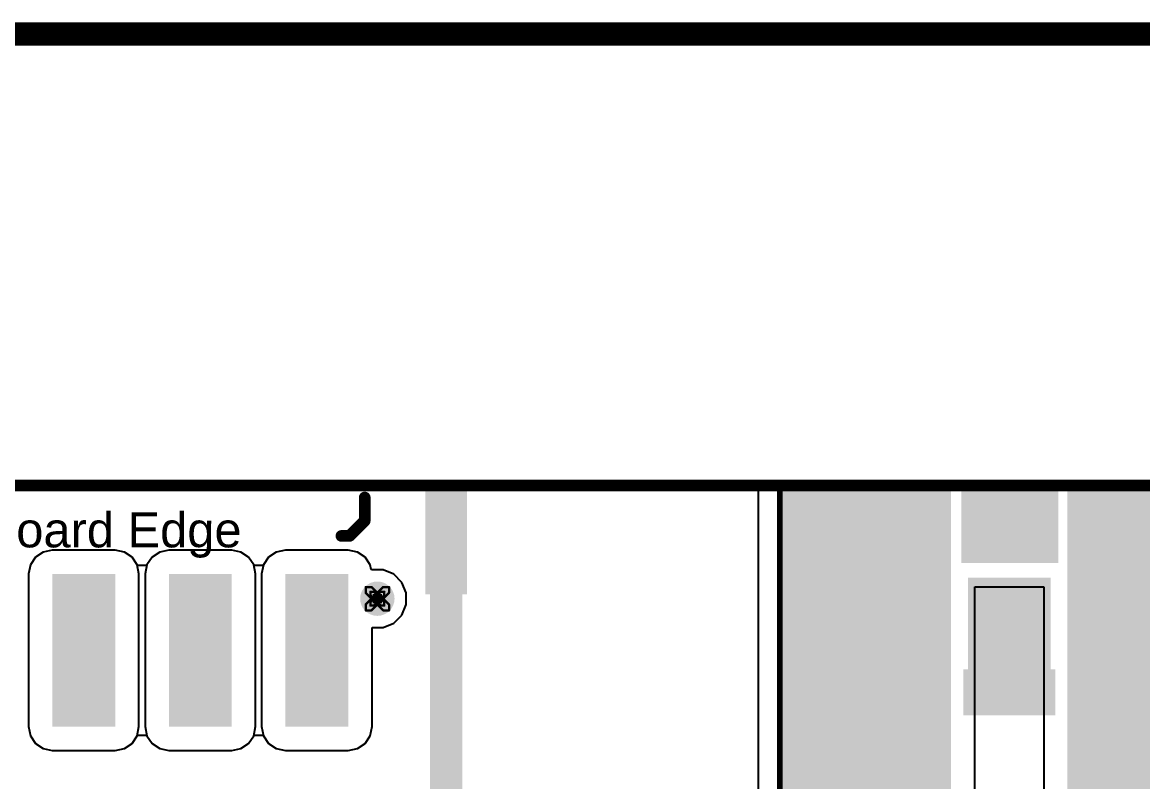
# Model space of a CAD drawing. Header units: inches. Extents: x -3 to 5437, y -3 to 5435.
# Drawn here: x 23.22 to 47.63, y 114.77 to 131.32 of the extents above; entities that cross this region are included whole.
import ezdxf

# ---------------------------------------------------------------- set-up
doc = ezdxf.new("R2010")
doc.units = ezdxf.units.IN
for name, color, linetype in [('Board Outline', 216, 'Continuous'), ('Bottom Layer', 5, 'Continuous'), ('Bottom Solder', 6, 'Continuous'), ('Dimensions', 6, 'Continuous'), ('Drill Drawing', 1, 'Continuous'), ('GND', 16, 'Continuous'), ('Keep-Out Layer', 6, 'Continuous'), ('Pad Holes', 156, 'Continuous'), ('PWR', 76, 'Continuous'), ('Top Layer', 1, 'Continuous'), ('Top Overlay', 2, 'Continuous'), ('Top Paste', 8, 'Continuous'), ('Top Solder', 216, 'Continuous')]:
    doc.layers.add(name, color=color, linetype=linetype)
doc.styles.add('Arial', font='', dxfattribs={"height": 0.2})
doc.styles.get('Arial').set_extended_font_data('Arial')

# ---------------------------------------------------------------- blocks, each defined once
blk = doc.blocks.new('ANT3216LL00R2400A_102')
at = {"layer": 'Keep-Out Layer'}
for points in [[(-2.137, 1.27), (7.769, 1.27), (7.769, 4.953), (-2.137, 4.953)], [(6.119, -1.067), (7.769, -1.067), (7.769, 1.041), (6.119, 1.041)], [(-2.137, -4.953), (7.769, -4.953), (7.769, -1.27), (-2.137, -1.27)]]:
    blk.add_hatch(color=6, dxfattribs=at).paths.add_polyline_path(points)
at = {"layer": 'Top Layer'}
for points in [[(-0.178, 0.897), (-2.2, 0.897), (-2.2, -0.903), (-0.178, -0.903)], [(-0.6, 0.9), (0.2, 0.9), (0.2, -0.9), (-0.6, -0.9)], [(2.9, 0.9), (3.7, 0.9), (3.7, -0.9), (2.9, -0.9)], [(3.277, -0.9), (5.8, -0.9), (5.8, 0.9), (3.277, 0.9)]]:
    blk.add_hatch(color=1, dxfattribs=at).paths.add_polyline_path(points)
at = {"layer": 'Top Paste'}
for points in [[(-0.6, 0.9), (0.2, 0.9), (0.2, -0.9), (-0.6, -0.9)], [(2.9, 0.9), (3.7, 0.9), (3.7, -0.9), (2.9, -0.9)]]:
    blk.add_hatch(color=8, dxfattribs=at).paths.add_polyline_path(points)
at = {"layer": 'Top Solder'}
for points in [[(-0.702, 1.002), (0.302, 1.002), (0.302, -1.002), (-0.702, -1.002)], [(2.798, 1.002), (3.802, 1.002), (3.802, -1.002), (2.798, -1.002)]]:
    blk.add_hatch(color=216, dxfattribs=at).paths.add_polyline_path(points)
at = {"layer": 'Top Overlay'}
for points in [[(-2.2, 5, 0.127, 0.127, 0), (-2.2, -5, 0.127, 0.127, 0)], [(-2.2, 5, 0.127, 0.127, 0), (7.8, 5, 0.127, 0.127, 0)], [(7.8, 5, 0.127, 0.127, 0), (7.8, -5, 0.127, 0.127, 0)], [(-2.2, -5, 0.127, 0.127, 0), (7.8, -5, 0.127, 0.127, 0)]]:
    blk.add_lwpolyline(points, format="xyseb", dxfattribs=at)
for points in [[(-2.232, 5, 0.0635, 0.0635, 1), (-2.168, 5, 0.0635, 0.0635, 1)], [(-2.232, 5, 0.0635, 0.0635, 1), (-2.168, 5, 0.0635, 0.0635, 1)], [(7.768, 5, 0.0635, 0.0635, 1), (7.832, 5, 0.0635, 0.0635, 1)], [(7.768, 5, 0.0635, 0.0635, 1), (7.832, 5, 0.0635, 0.0635, 1)], [(-2.232, -5, 0.0635, 0.0635, 1), (-2.168, -5, 0.0635, 0.0635, 1)], [(-2.232, -5, 0.0635, 0.0635, 1), (-2.168, -5, 0.0635, 0.0635, 1)], [(7.768, -5, 0.0635, 0.0635, 1), (7.832, -5, 0.0635, 0.0635, 1)], [(7.768, -5, 0.0635, 0.0635, 1), (7.832, -5, 0.0635, 0.0635, 1)]]:
    blk.add_lwpolyline(points, format="xyseb", close=True, dxfattribs=at)
blk = doc.blocks.new('XKNANO_113_197')
at = {"layer": 'Bottom Solder'}
for points in [[(-5.102, -5.388), (-4.898, -5.388), (-4.898, -5.592), (-5.102, -5.592)], [(3.398, -5.388), (3.602, -5.388), (3.602, -5.592), (3.398, -5.592)]]:
    blk.add_hatch(color=6, dxfattribs=at).paths.add_polyline_path(points)
at = {"layer": 'Keep-Out Layer'}
for points in [[(-4.366, 1.591), (-2.995, 1.591), (-2.995, 4.919), (-4.366, 4.919)], [(-1.826, 1.591), (-0.455, 1.591), (-0.455, 4.919), (-1.826, 4.919)], [(0.714, 1.591), (2.085, 1.591), (2.085, 4.919), (0.714, 4.919)], [(-4.366, -6.029), (-2.995, -6.029), (-2.995, -2.701), (-4.366, -2.701)], [(-1.826, -6.029), (-0.455, -6.029), (-0.455, -2.701), (-1.826, -2.701)], [(0.714, -6.029), (2.085, -6.029), (2.085, -2.701), (0.714, -2.701)]]:
    blk.add_hatch(color=6, dxfattribs=at).paths.add_polyline_path(points)
at = {"layer": 'Pad Holes'}
h = blk.add_hatch(color=7, dxfattribs=at)
edge = h.paths.add_edge_path()
edge.add_arc((-5, -5.49), 0.375, 0, 360)
h = blk.add_hatch(color=7, dxfattribs=at)
edge = h.paths.add_edge_path()
edge.add_arc((3.5, -5.49), 0.375, 0, 360)
at = {"layer": 'Top Layer'}
for points in [[(-5.23, 7.31), (-4.43, 7.31), (-4.43, 6.17), (-5.23, 6.17)], [(-3.96, 7.31), (-3.16, 7.31), (-3.16, 6.17), (-3.96, 6.17)], [(-2.69, 7.31), (-1.89, 7.31), (-1.89, 6.17), (-2.69, 6.17)], [(-1.42, 7.31), (-0.62, 7.31), (-0.62, 6.17), (-1.42, 6.17)], [(-0.15, 7.31), (0.65, 7.31), (0.65, 6.17), (-0.15, 6.17)], [(1.139, 7.31), (1.901, 7.31), (1.901, 6.17), (1.139, 6.17)], [(2.089, 7.31), (2.851, 7.31), (2.851, 6.17), (2.089, 6.17)], [(-6.85, 6.31), (-6.15, 6.31), (-6.15, 4.21), (-6.85, 4.21)], [(6.15, 6.31), (6.85, 6.31), (6.85, 4.21), (6.15, 4.21)], [(-6.85, -5.69), (-6.15, -5.69), (-6.15, -7.79), (-6.85, -7.79)], [(6.15, -5.69), (6.85, -5.69), (6.85, -7.79), (6.15, -7.79)]]:
    blk.add_hatch(color=1, dxfattribs=at).paths.add_polyline_path(points)
at = {"layer": 'Top Paste'}
for points in [[(-5.23, 7.31), (-4.43, 7.31), (-4.43, 6.17), (-5.23, 6.17)], [(-3.96, 7.31), (-3.16, 7.31), (-3.16, 6.17), (-3.96, 6.17)], [(-2.69, 7.31), (-1.89, 7.31), (-1.89, 6.17), (-2.69, 6.17)], [(-1.42, 7.31), (-0.62, 7.31), (-0.62, 6.17), (-1.42, 6.17)], [(-0.15, 7.31), (0.65, 7.31), (0.65, 6.17), (-0.15, 6.17)], [(1.139, 7.31), (1.901, 7.31), (1.901, 6.17), (1.139, 6.17)], [(2.089, 7.31), (2.851, 7.31), (2.851, 6.17), (2.089, 6.17)], [(-6.85, 6.31), (-6.15, 6.31), (-6.15, 4.21), (-6.85, 4.21)], [(6.15, 6.31), (6.85, 6.31), (6.85, 4.21), (6.15, 4.21)], [(-6.85, -5.69), (-6.15, -5.69), (-6.15, -7.79), (-6.85, -7.79)], [(6.15, -5.69), (6.85, -5.69), (6.85, -7.79), (6.15, -7.79)]]:
    blk.add_hatch(color=8, dxfattribs=at).paths.add_polyline_path(points)
at = {"layer": 'Top Solder'}
for points in [[(-5.332, 7.412), (-4.328, 7.412), (-4.328, 6.068), (-5.332, 6.068)], [(-4.062, 7.412), (-3.058, 7.412), (-3.058, 6.068), (-4.062, 6.068)], [(-2.792, 7.412), (-1.788, 7.412), (-1.788, 6.068), (-2.792, 6.068)], [(-1.522, 7.412), (-0.518, 7.412), (-0.518, 6.068), (-1.522, 6.068)], [(-0.252, 7.412), (0.752, 7.412), (0.752, 6.068), (-0.252, 6.068)], [(1.037, 7.412), (2.003, 7.412), (2.003, 6.068), (1.037, 6.068)], [(1.987, 7.412), (2.953, 7.412), (2.953, 6.068), (1.987, 6.068)], [(-6.952, 6.412), (-6.048, 6.412), (-6.048, 4.108), (-6.952, 4.108)], [(6.048, 6.412), (6.952, 6.412), (6.952, 4.108), (6.048, 4.108)], [(-6.952, -5.588), (-6.048, -5.588), (-6.048, -7.892), (-6.952, -7.892)], [(-5.102, -5.388), (-4.898, -5.388), (-4.898, -5.592), (-5.102, -5.592)], [(3.398, -5.388), (3.602, -5.388), (3.602, -5.592), (3.398, -5.592)], [(6.048, -5.588), (6.952, -5.588), (6.952, -7.892), (6.048, -7.892)]]:
    blk.add_hatch(color=216, dxfattribs=at).paths.add_polyline_path(points)
at = {"layer": 'Top Overlay'}
for points in [[(-6.604, 7.061, 0.127, 0.127, 0), (-6.604, 6.553, 0.127, 0.127, 0)], [(-5.461, 7.061, 0.127, 0.127, 0), (-6.604, 7.061, 0.127, 0.127, 0)], [(6.579, 7.061, 0.127, 0.127, 0), (5.436, 7.061, 0.127, 0.127, 0)], [(6.579, 7.061, 0.127, 0.127, 0), (6.579, 6.553, 0.127, 0.127, 0)], [(-4.394, -6.858, 0.254, 0.254, 0), (-4.724, -7.188, 0.254, 0.254, 0)], [(-4.216, -6.858, 0.254, 0.254, 0), (-4.394, -6.858, 0.254, 0.254, 0)], [(-4.724, -7.188, 0.254, 0.254, 0), (-4.724, -7.696, 0.254, 0.254, 0)], [(6.502, -7.95, 0.127, 0.127, 0), (-6.528, -7.95, 0.127, 0.127, 0)]]:
    blk.add_lwpolyline(points, format="xyseb", dxfattribs=at)
for points in [[(-6.636, 7.061, 0.0635, 0.0635, 1), (-6.572, 7.061, 0.0635, 0.0635, 1)], [(-6.636, 7.061, 0.0635, 0.0635, 1), (-6.572, 7.061, 0.0635, 0.0635, 1)], [(-5.493, 7.061, 0.0635, 0.0635, 1), (-5.429, 7.061, 0.0635, 0.0635, 1)], [(5.404, 7.061, 0.0635, 0.0635, 1), (5.467, 7.061, 0.0635, 0.0635, 1)], [(6.547, 7.061, 0.0635, 0.0635, 1), (6.61, 7.061, 0.0635, 0.0635, 1)], [(6.547, 7.061, 0.0635, 0.0635, 1), (6.61, 7.061, 0.0635, 0.0635, 1)], [(-6.636, 6.553, 0.0635, 0.0635, 1), (-6.572, 6.553, 0.0635, 0.0635, 1)], [(6.547, 6.553, 0.0635, 0.0635, 1), (6.61, 6.553, 0.0635, 0.0635, 1)], [(-4.458, -6.858, 0.127, 0.127, 1), (-4.331, -6.858, 0.127, 0.127, 1)], [(-4.458, -6.858, 0.127, 0.127, 1), (-4.331, -6.858, 0.127, 0.127, 1)], [(-4.28, -6.858, 0.127, 0.127, 1), (-4.153, -6.858, 0.127, 0.127, 1)], [(-4.788, -7.188, 0.127, 0.127, 1), (-4.661, -7.188, 0.127, 0.127, 1)], [(-4.788, -7.188, 0.127, 0.127, 1), (-4.661, -7.188, 0.127, 0.127, 1)], [(-4.788, -7.696, 0.127, 0.127, 1), (-4.661, -7.696, 0.127, 0.127, 1)], [(-6.56, -7.95, 0.0635, 0.0635, 1), (-6.496, -7.95, 0.0635, 0.0635, 1)], [(6.471, -7.95, 0.0635, 0.0635, 1), (6.534, -7.95, 0.0635, 0.0635, 1)]]:
    blk.add_lwpolyline(points, format="xyseb", close=True, dxfattribs=at)
at = {"layer": 'Top Overlay', "style": 'Arial'}
blk.add_text('Board Edge', height=0.762, rotation=180, dxfattribs=at).set_placement((3.581, -6.609))

msp = doc.modelspace()

# ---------------------------------------------------------------- hatches: boundary and pattern name
at = {"layer": 'Top Layer'}
msp.add_hatch(color=1, dxfattribs=at).paths.add_polyline_path([(32.103, 106.795), (32.803, 106.795), (32.803, 120.854), (32.103, 120.854)])

# ---------------------------------------------------------------- linework, layer by layer
at = {"layer": 'Board Outline'}
msp.add_lwpolyline([(-2.777, 121.22, 0.254, 0.254, 0), (202.223, 121.22, 0.254, 0.254, 0)], format="xyseb", dxfattribs=at)
at = {"layer": 'Bottom Layer'}
for p, q in [((0.779, 121.22), (39.222, 121.22)), ((39.222, 121.22), (39.255, 121.18)), ((39.255, 121.18), (39.255, 111.274)), ((23.502, 119.66), (23.389, 119.492)), ((23.67, 119.772), (23.502, 119.66)), ((23.868, 119.812), (23.67, 119.772)), ((25.239, 119.812), (23.868, 119.812)), ((25.438, 119.772), (25.239, 119.812)), ((25.606, 119.66), (25.438, 119.772)), ((25.718, 119.492), (25.606, 119.66)), ((26.042, 119.66), (25.929, 119.492)), ((26.21, 119.772), (26.042, 119.66)), ((26.408, 119.812), (26.21, 119.772)), ((27.779, 119.812), (26.408, 119.812)), ((27.978, 119.772), (27.779, 119.812)), ((28.146, 119.66), (27.978, 119.772)), ((28.258, 119.492), (28.146, 119.66)), ((28.582, 119.66), (28.469, 119.492)), ((28.75, 119.772), (28.582, 119.66)), ((28.948, 119.812), (28.75, 119.772)), ((30.319, 119.812), (28.948, 119.812)), ((30.518, 119.772), (30.319, 119.812)), ((30.686, 119.66), (30.518, 119.772)), ((30.798, 119.492), (30.686, 119.66)), ((23.389, 119.492), (23.35, 119.294)), ((25.757, 119.294), (25.718, 119.492)), ((25.929, 119.492), (25.89, 119.294)), ((28.297, 119.294), (28.258, 119.492)), ((28.469, 119.492), (28.43, 119.294)), ((30.818, 119.389), (30.798, 119.492)), ((23.35, 119.294), (23.35, 115.966)), ((25.757, 115.966), (25.757, 119.294)), ((25.89, 119.294), (25.89, 115.966)), ((28.297, 115.966), (28.297, 119.294)), ((28.43, 119.294), (28.43, 115.966)), ((30.828, 119.384), (30.818, 119.389)), ((31.078, 119.384), (30.828, 119.384)), ((31.309, 119.288), (31.078, 119.384)), ((31.486, 119.111), (31.309, 119.288)), ((31.582, 118.88), (31.486, 119.111)), ((43.974, 111.274), (43.974, 119.011)), ((43.974, 119.011), (45.478, 119.011)), ((45.478, 119.011), (45.478, 111.274)), ((31.582, 118.63), (31.582, 118.88)), ((31.486, 118.399), (31.582, 118.63)), ((31.078, 118.126), (31.309, 118.222)), ((31.309, 118.222), (31.486, 118.399)), ((30.837, 115.966), (30.837, 118.126)), ((30.837, 118.126), (31.078, 118.126)), ((23.35, 115.966), (23.389, 115.768)), ((23.389, 115.768), (23.502, 115.6)), ((25.606, 115.6), (25.718, 115.768)), ((25.718, 115.768), (25.757, 115.966)), ((25.89, 115.966), (25.929, 115.768)), ((25.929, 115.768), (26.042, 115.6)), ((28.146, 115.6), (28.258, 115.768)), ((28.258, 115.768), (28.297, 115.966)), ((28.43, 115.966), (28.469, 115.768)), ((28.469, 115.768), (28.582, 115.6)), ((30.686, 115.6), (30.798, 115.768)), ((30.798, 115.768), (30.837, 115.966)), ((23.502, 115.6), (23.67, 115.488)), ((25.438, 115.488), (25.606, 115.6)), ((26.042, 115.6), (26.21, 115.488)), ((27.978, 115.488), (28.146, 115.6)), ((28.582, 115.6), (28.75, 115.488)), ((30.518, 115.488), (30.686, 115.6)), ((23.67, 115.488), (23.868, 115.449)), ((23.868, 115.449), (25.239, 115.449)), ((25.239, 115.449), (25.438, 115.488)), ((26.21, 115.488), (26.408, 115.449)), ((26.408, 115.449), (27.779, 115.449)), ((27.779, 115.449), (27.978, 115.488)), ((28.75, 115.488), (28.948, 115.449)), ((28.948, 115.449), (30.319, 115.449)), ((30.319, 115.449), (30.518, 115.488))]:
    msp.add_line(p, q, dxfattribs=at)
at = {"layer": 'Dimensions'}
msp.add_lwpolyline([(-2.777, 131.064, 0.508, 0.508, 0), (83.408, 131.064, 0.508, 0.508, 0)], format="xyseb", dxfattribs=at)
at = {"layer": 'Drill Drawing'}
for points in [[(30.699, 118.882, 0.0508, 0.0508, 0), (30.699, 119.009, 0.0508, 0.0508, 0)], [(30.699, 119.009, 0.0508, 0.0508, 0), (30.826, 119.009, 0.0508, 0.0508, 0)], [(30.801, 118.831, 0.0508, 0.0508, 0), (30.801, 118.907, 0.0508, 0.0508, 0)], [(30.801, 118.907, 0.0508, 0.0508, 0), (30.877, 118.907, 0.0508, 0.0508, 0)], [(30.826, 119.009, 0.0508, 0.0508, 0), (30.953, 118.882, 0.0508, 0.0508, 0)], [(30.877, 118.907, 0.0508, 0.0508, 0), (30.953, 118.831, 0.0508, 0.0508, 0)], [(30.953, 118.882, 0.0508, 0.0508, 0), (31.08, 119.009, 0.0508, 0.0508, 0)], [(30.953, 118.831, 0.0508, 0.0508, 0), (31.029, 118.907, 0.0508, 0.0508, 0)], [(31.029, 118.907, 0.0508, 0.0508, 0), (31.105, 118.907, 0.0508, 0.0508, 0)], [(31.08, 119.009, 0.0508, 0.0508, 0), (31.207, 119.009, 0.0508, 0.0508, 0)], [(31.105, 118.831, 0.0508, 0.0508, 0), (31.105, 118.907, 0.0508, 0.0508, 0)], [(31.207, 118.882, 0.0508, 0.0508, 0), (31.207, 119.009, 0.0508, 0.0508, 0)], [(30.699, 118.882, 0.0508, 0.0508, 0), (30.826, 118.755, 0.0508, 0.0508, 0)], [(30.699, 118.628, 0.0508, 0.0508, 0), (30.826, 118.755, 0.0508, 0.0508, 0)], [(30.801, 118.831, 0.0508, 0.0508, 0), (30.877, 118.755, 0.0508, 0.0508, 0)], [(30.801, 118.679, 0.0508, 0.0508, 0), (30.877, 118.755, 0.0508, 0.0508, 0)], [(30.801, 118.603, 0.0508, 0.0508, 0), (30.801, 118.679, 0.0508, 0.0508, 0)], [(30.877, 118.603, 0.0508, 0.0508, 0), (30.953, 118.679, 0.0508, 0.0508, 0)], [(30.953, 118.679, 0.0508, 0.0508, 0), (31.029, 118.603, 0.0508, 0.0508, 0)], [(31.029, 118.755, 0.0508, 0.0508, 0), (31.105, 118.831, 0.0508, 0.0508, 0)], [(31.029, 118.755, 0.0508, 0.0508, 0), (31.105, 118.679, 0.0508, 0.0508, 0)], [(31.08, 118.755, 0.0508, 0.0508, 0), (31.207, 118.882, 0.0508, 0.0508, 0)], [(31.08, 118.755, 0.0508, 0.0508, 0), (31.207, 118.628, 0.0508, 0.0508, 0)], [(31.105, 118.603, 0.0508, 0.0508, 0), (31.105, 118.679, 0.0508, 0.0508, 0)], [(30.699, 118.501, 0.0508, 0.0508, 0), (30.699, 118.628, 0.0508, 0.0508, 0)], [(30.699, 118.501, 0.0508, 0.0508, 0), (30.826, 118.501, 0.0508, 0.0508, 0)], [(30.801, 118.603, 0.0508, 0.0508, 0), (30.877, 118.603, 0.0508, 0.0508, 0)], [(30.826, 118.501, 0.0508, 0.0508, 0), (30.953, 118.628, 0.0508, 0.0508, 0)], [(30.953, 118.628, 0.0508, 0.0508, 0), (31.08, 118.501, 0.0508, 0.0508, 0)], [(31.029, 118.603, 0.0508, 0.0508, 0), (31.105, 118.603, 0.0508, 0.0508, 0)], [(31.08, 118.501, 0.0508, 0.0508, 0), (31.207, 118.501, 0.0508, 0.0508, 0)], [(31.207, 118.501, 0.0508, 0.0508, 0), (31.207, 118.628, 0.0508, 0.0508, 0)]]:
    msp.add_lwpolyline(points, format="xyseb", dxfattribs=at)
for points in [[(30.686, 119.009, 0.0254, 0.0254, 1), (30.712, 119.009, 0.0254, 0.0254, 1)], [(30.686, 119.009, 0.0254, 0.0254, 1), (30.712, 119.009, 0.0254, 0.0254, 1)], [(30.788, 118.907, 0.0254, 0.0254, 1), (30.813, 118.907, 0.0254, 0.0254, 1)], [(30.788, 118.907, 0.0254, 0.0254, 1), (30.813, 118.907, 0.0254, 0.0254, 1)], [(30.813, 119.009, 0.0254, 0.0254, 1), (30.839, 119.009, 0.0254, 0.0254, 1)], [(30.813, 119.009, 0.0254, 0.0254, 1), (30.839, 119.009, 0.0254, 0.0254, 1)], [(30.864, 118.907, 0.0254, 0.0254, 1), (30.89, 118.907, 0.0254, 0.0254, 1)], [(30.864, 118.907, 0.0254, 0.0254, 1), (30.89, 118.907, 0.0254, 0.0254, 1)], [(31.017, 118.907, 0.0254, 0.0254, 1), (31.042, 118.907, 0.0254, 0.0254, 1)], [(31.017, 118.907, 0.0254, 0.0254, 1), (31.042, 118.907, 0.0254, 0.0254, 1)], [(31.067, 119.009, 0.0254, 0.0254, 1), (31.093, 119.009, 0.0254, 0.0254, 1)], [(31.067, 119.009, 0.0254, 0.0254, 1), (31.093, 119.009, 0.0254, 0.0254, 1)], [(31.093, 118.907, 0.0254, 0.0254, 1), (31.118, 118.907, 0.0254, 0.0254, 1)], [(31.093, 118.907, 0.0254, 0.0254, 1), (31.118, 118.907, 0.0254, 0.0254, 1)], [(31.194, 119.009, 0.0254, 0.0254, 1), (31.22, 119.009, 0.0254, 0.0254, 1)], [(31.194, 119.009, 0.0254, 0.0254, 1), (31.22, 119.009, 0.0254, 0.0254, 1)], [(30.686, 118.882, 0.0254, 0.0254, 1), (30.712, 118.882, 0.0254, 0.0254, 1)], [(30.686, 118.882, 0.0254, 0.0254, 1), (30.712, 118.882, 0.0254, 0.0254, 1)], [(30.788, 118.831, 0.0254, 0.0254, 1), (30.813, 118.831, 0.0254, 0.0254, 1)], [(30.788, 118.831, 0.0254, 0.0254, 1), (30.813, 118.831, 0.0254, 0.0254, 1)], [(30.788, 118.679, 0.0254, 0.0254, 1), (30.813, 118.679, 0.0254, 0.0254, 1)], [(30.788, 118.679, 0.0254, 0.0254, 1), (30.813, 118.679, 0.0254, 0.0254, 1)], [(30.813, 118.755, 0.0254, 0.0254, 1), (30.839, 118.755, 0.0254, 0.0254, 1)], [(30.813, 118.755, 0.0254, 0.0254, 1), (30.839, 118.755, 0.0254, 0.0254, 1)], [(30.864, 118.755, 0.0254, 0.0254, 1), (30.89, 118.755, 0.0254, 0.0254, 1)], [(30.864, 118.755, 0.0254, 0.0254, 1), (30.89, 118.755, 0.0254, 0.0254, 1)], [(30.94, 118.882, 0.0254, 0.0254, 1), (30.966, 118.882, 0.0254, 0.0254, 1)], [(30.94, 118.882, 0.0254, 0.0254, 1), (30.966, 118.882, 0.0254, 0.0254, 1)], [(30.94, 118.831, 0.0254, 0.0254, 1), (30.966, 118.831, 0.0254, 0.0254, 1)], [(30.94, 118.831, 0.0254, 0.0254, 1), (30.966, 118.831, 0.0254, 0.0254, 1)], [(30.94, 118.679, 0.0254, 0.0254, 1), (30.966, 118.679, 0.0254, 0.0254, 1)], [(30.94, 118.679, 0.0254, 0.0254, 1), (30.966, 118.679, 0.0254, 0.0254, 1)], [(31.017, 118.755, 0.0254, 0.0254, 1), (31.042, 118.755, 0.0254, 0.0254, 1)], [(31.017, 118.755, 0.0254, 0.0254, 1), (31.042, 118.755, 0.0254, 0.0254, 1)], [(31.067, 118.755, 0.0254, 0.0254, 1), (31.093, 118.755, 0.0254, 0.0254, 1)], [(31.067, 118.755, 0.0254, 0.0254, 1), (31.093, 118.755, 0.0254, 0.0254, 1)], [(31.093, 118.831, 0.0254, 0.0254, 1), (31.118, 118.831, 0.0254, 0.0254, 1)], [(31.093, 118.831, 0.0254, 0.0254, 1), (31.118, 118.831, 0.0254, 0.0254, 1)], [(31.093, 118.679, 0.0254, 0.0254, 1), (31.118, 118.679, 0.0254, 0.0254, 1)], [(31.093, 118.679, 0.0254, 0.0254, 1), (31.118, 118.679, 0.0254, 0.0254, 1)], [(31.194, 118.882, 0.0254, 0.0254, 1), (31.22, 118.882, 0.0254, 0.0254, 1)], [(31.194, 118.882, 0.0254, 0.0254, 1), (31.22, 118.882, 0.0254, 0.0254, 1)], [(30.686, 118.628, 0.0254, 0.0254, 1), (30.712, 118.628, 0.0254, 0.0254, 1)], [(30.686, 118.628, 0.0254, 0.0254, 1), (30.712, 118.628, 0.0254, 0.0254, 1)], [(30.686, 118.501, 0.0254, 0.0254, 1), (30.712, 118.501, 0.0254, 0.0254, 1)], [(30.686, 118.501, 0.0254, 0.0254, 1), (30.712, 118.501, 0.0254, 0.0254, 1)], [(30.788, 118.603, 0.0254, 0.0254, 1), (30.813, 118.603, 0.0254, 0.0254, 1)], [(30.788, 118.603, 0.0254, 0.0254, 1), (30.813, 118.603, 0.0254, 0.0254, 1)], [(30.813, 118.501, 0.0254, 0.0254, 1), (30.839, 118.501, 0.0254, 0.0254, 1)], [(30.813, 118.501, 0.0254, 0.0254, 1), (30.839, 118.501, 0.0254, 0.0254, 1)], [(30.864, 118.603, 0.0254, 0.0254, 1), (30.89, 118.603, 0.0254, 0.0254, 1)], [(30.864, 118.603, 0.0254, 0.0254, 1), (30.89, 118.603, 0.0254, 0.0254, 1)], [(30.94, 118.628, 0.0254, 0.0254, 1), (30.966, 118.628, 0.0254, 0.0254, 1)], [(30.94, 118.628, 0.0254, 0.0254, 1), (30.966, 118.628, 0.0254, 0.0254, 1)], [(31.017, 118.603, 0.0254, 0.0254, 1), (31.042, 118.603, 0.0254, 0.0254, 1)], [(31.017, 118.603, 0.0254, 0.0254, 1), (31.042, 118.603, 0.0254, 0.0254, 1)], [(31.067, 118.501, 0.0254, 0.0254, 1), (31.093, 118.501, 0.0254, 0.0254, 1)], [(31.067, 118.501, 0.0254, 0.0254, 1), (31.093, 118.501, 0.0254, 0.0254, 1)], [(31.093, 118.603, 0.0254, 0.0254, 1), (31.118, 118.603, 0.0254, 0.0254, 1)], [(31.093, 118.603, 0.0254, 0.0254, 1), (31.118, 118.603, 0.0254, 0.0254, 1)], [(31.194, 118.628, 0.0254, 0.0254, 1), (31.22, 118.628, 0.0254, 0.0254, 1)], [(31.194, 118.628, 0.0254, 0.0254, 1), (31.22, 118.628, 0.0254, 0.0254, 1)], [(31.194, 118.501, 0.0254, 0.0254, 1), (31.22, 118.501, 0.0254, 0.0254, 1)], [(31.194, 118.501, 0.0254, 0.0254, 1), (31.22, 118.501, 0.0254, 0.0254, 1)]]:
    msp.add_lwpolyline(points, format="xyseb", close=True, dxfattribs=at)
at = {"layer": 'GND'}
for p, q in [((1.026, 121.22), (39.222, 121.22)), ((39.222, 121.22), (39.255, 121.18)), ((39.255, 121.18), (39.255, 111.274)), ((23.502, 119.66), (23.389, 119.492)), ((23.67, 119.772), (23.502, 119.66)), ((23.868, 119.812), (23.67, 119.772)), ((25.239, 119.812), (23.868, 119.812)), ((25.438, 119.772), (25.239, 119.812)), ((25.606, 119.66), (25.438, 119.772)), ((25.718, 119.492), (25.606, 119.66)), ((26.042, 119.66), (25.929, 119.492)), ((26.21, 119.772), (26.042, 119.66)), ((26.408, 119.812), (26.21, 119.772)), ((27.779, 119.812), (26.408, 119.812)), ((27.978, 119.772), (27.779, 119.812)), ((28.146, 119.66), (27.978, 119.772)), ((28.258, 119.492), (28.146, 119.66)), ((28.582, 119.66), (28.469, 119.492)), ((28.75, 119.772), (28.582, 119.66)), ((28.948, 119.812), (28.75, 119.772)), ((30.319, 119.812), (28.948, 119.812)), ((30.518, 119.772), (30.319, 119.812)), ((30.686, 119.66), (30.518, 119.772)), ((30.798, 119.492), (30.686, 119.66)), ((23.389, 119.492), (23.35, 119.294)), ((25.72, 119.482), (25.718, 119.492)), ((25.927, 119.482), (25.72, 119.482)), ((25.929, 119.492), (25.927, 119.482)), ((28.26, 119.482), (28.258, 119.492)), ((28.467, 119.482), (28.26, 119.482)), ((28.469, 119.492), (28.467, 119.482)), ((30.818, 119.389), (30.798, 119.492)), ((23.35, 119.294), (23.35, 115.966)), ((30.828, 119.384), (30.818, 119.389)), ((31.078, 119.384), (30.828, 119.384)), ((31.309, 119.288), (31.078, 119.384)), ((31.486, 119.111), (31.309, 119.288)), ((31.582, 118.88), (31.486, 119.111)), ((43.974, 111.274), (43.974, 119.011)), ((43.974, 119.011), (45.478, 119.011)), ((45.478, 119.011), (45.478, 111.274)), ((31.582, 118.63), (31.582, 118.88)), ((31.486, 118.399), (31.582, 118.63)), ((31.078, 118.126), (31.309, 118.222)), ((31.309, 118.222), (31.486, 118.399)), ((30.837, 115.966), (30.837, 118.126)), ((30.837, 118.126), (31.078, 118.126)), ((23.35, 115.966), (23.389, 115.768)), ((23.389, 115.768), (23.502, 115.6)), ((25.606, 115.6), (25.718, 115.768)), ((25.718, 115.768), (25.72, 115.779)), ((25.72, 115.779), (25.927, 115.779)), ((25.927, 115.779), (25.929, 115.768)), ((25.929, 115.768), (26.042, 115.6)), ((28.146, 115.6), (28.258, 115.768)), ((28.258, 115.768), (28.26, 115.779)), ((28.26, 115.779), (28.467, 115.779)), ((28.467, 115.779), (28.469, 115.768)), ((28.469, 115.768), (28.582, 115.6)), ((30.686, 115.6), (30.798, 115.768)), ((30.798, 115.768), (30.837, 115.966)), ((23.502, 115.6), (23.67, 115.488)), ((25.438, 115.488), (25.606, 115.6)), ((26.042, 115.6), (26.21, 115.488)), ((27.978, 115.488), (28.146, 115.6)), ((28.582, 115.6), (28.75, 115.488)), ((30.518, 115.488), (30.686, 115.6)), ((23.67, 115.488), (23.868, 115.449)), ((23.868, 115.449), (25.239, 115.449)), ((25.239, 115.449), (25.438, 115.488)), ((26.21, 115.488), (26.408, 115.449)), ((26.408, 115.449), (27.779, 115.449)), ((27.779, 115.449), (27.978, 115.488)), ((28.75, 115.488), (28.948, 115.449)), ((28.948, 115.449), (30.319, 115.449)), ((30.319, 115.449), (30.518, 115.488))]:
    msp.add_line(p, q, dxfattribs=at)
at = {"layer": 'PWR'}
for p, q in [((1.613, 121.22), (39.222, 121.22)), ((39.222, 121.22), (39.255, 121.18)), ((39.255, 121.18), (39.255, 113.926)), ((23.502, 119.66), (23.389, 119.492)), ((23.67, 119.772), (23.502, 119.66)), ((23.868, 119.812), (23.67, 119.772)), ((25.239, 119.812), (23.868, 119.812)), ((25.438, 119.772), (25.239, 119.812)), ((25.606, 119.66), (25.438, 119.772)), ((25.718, 119.492), (25.606, 119.66)), ((26.042, 119.66), (25.929, 119.492)), ((26.21, 119.772), (26.042, 119.66)), ((26.408, 119.812), (26.21, 119.772)), ((27.779, 119.812), (26.408, 119.812)), ((27.978, 119.772), (27.779, 119.812)), ((28.146, 119.66), (27.978, 119.772)), ((28.258, 119.492), (28.146, 119.66)), ((28.582, 119.66), (28.469, 119.492)), ((28.75, 119.772), (28.582, 119.66)), ((28.948, 119.812), (28.75, 119.772)), ((30.319, 119.812), (28.948, 119.812)), ((30.518, 119.772), (30.319, 119.812)), ((30.686, 119.66), (30.518, 119.772)), ((30.798, 119.492), (30.686, 119.66)), ((23.389, 119.492), (23.35, 119.294)), ((25.72, 119.482), (25.718, 119.492)), ((25.927, 119.482), (25.72, 119.482)), ((25.929, 119.492), (25.927, 119.482)), ((28.26, 119.482), (28.258, 119.492)), ((28.467, 119.482), (28.26, 119.482)), ((28.469, 119.492), (28.467, 119.482)), ((30.818, 119.389), (30.798, 119.492)), ((23.35, 119.294), (23.35, 115.966)), ((30.828, 119.384), (30.818, 119.389)), ((31.078, 119.384), (30.828, 119.384)), ((31.309, 119.288), (31.078, 119.384)), ((31.486, 119.111), (31.309, 119.288)), ((31.582, 118.88), (31.486, 119.111)), ((43.974, 113.926), (43.974, 119.011)), ((43.974, 119.011), (45.478, 119.011)), ((45.478, 119.011), (45.478, 113.926)), ((31.582, 118.63), (31.582, 118.88)), ((31.486, 118.399), (31.582, 118.63)), ((31.078, 118.126), (31.309, 118.222)), ((31.309, 118.222), (31.486, 118.399)), ((30.837, 115.966), (30.837, 118.126)), ((30.837, 118.126), (31.078, 118.126)), ((23.35, 115.966), (23.389, 115.768)), ((23.389, 115.768), (23.502, 115.6)), ((25.606, 115.6), (25.718, 115.768)), ((25.718, 115.768), (25.72, 115.779)), ((25.72, 115.779), (25.927, 115.779)), ((25.927, 115.779), (25.929, 115.768)), ((25.929, 115.768), (26.042, 115.6)), ((28.146, 115.6), (28.258, 115.768)), ((28.258, 115.768), (28.26, 115.779)), ((28.26, 115.779), (28.467, 115.779)), ((28.467, 115.779), (28.469, 115.768)), ((28.469, 115.768), (28.582, 115.6)), ((30.686, 115.6), (30.798, 115.768)), ((30.798, 115.768), (30.837, 115.966)), ((23.502, 115.6), (23.67, 115.488)), ((25.438, 115.488), (25.606, 115.6)), ((26.042, 115.6), (26.21, 115.488)), ((27.978, 115.488), (28.146, 115.6)), ((28.582, 115.6), (28.75, 115.488)), ((30.518, 115.488), (30.686, 115.6)), ((23.67, 115.488), (23.868, 115.449)), ((23.868, 115.449), (25.239, 115.449)), ((25.239, 115.449), (25.438, 115.488)), ((26.21, 115.488), (26.408, 115.449)), ((26.408, 115.449), (27.779, 115.449)), ((27.779, 115.449), (27.978, 115.488)), ((28.75, 115.488), (28.948, 115.449)), ((28.948, 115.449), (30.319, 115.449)), ((30.319, 115.449), (30.518, 115.488))]:
    msp.add_line(p, q, dxfattribs=at)
at = {"layer": 'Top Layer'}
for p, q in [((0.779, 121.22), (39.222, 121.22)), ((39.222, 121.22), (39.255, 121.18)), ((39.255, 121.18), (39.255, 111.274)), ((23.502, 119.66), (23.389, 119.492)), ((23.67, 119.772), (23.502, 119.66)), ((23.868, 119.812), (23.67, 119.772)), ((25.239, 119.812), (23.868, 119.812)), ((25.438, 119.772), (25.239, 119.812)), ((25.606, 119.66), (25.438, 119.772)), ((25.718, 119.492), (25.606, 119.66)), ((26.042, 119.66), (25.929, 119.492)), ((26.21, 119.772), (26.042, 119.66)), ((26.408, 119.812), (26.21, 119.772)), ((27.779, 119.812), (26.408, 119.812)), ((27.978, 119.772), (27.779, 119.812)), ((28.146, 119.66), (27.978, 119.772)), ((28.258, 119.492), (28.146, 119.66)), ((28.582, 119.66), (28.469, 119.492)), ((28.75, 119.772), (28.582, 119.66)), ((28.948, 119.812), (28.75, 119.772)), ((30.319, 119.812), (28.948, 119.812)), ((30.518, 119.772), (30.319, 119.812)), ((30.686, 119.66), (30.518, 119.772)), ((30.798, 119.492), (30.686, 119.66)), ((23.389, 119.492), (23.35, 119.294)), ((25.757, 119.294), (25.718, 119.492)), ((25.929, 119.492), (25.89, 119.294)), ((28.297, 119.294), (28.258, 119.492)), ((28.469, 119.492), (28.43, 119.294)), ((30.818, 119.389), (30.798, 119.492)), ((23.35, 119.294), (23.35, 115.966)), ((25.757, 115.966), (25.757, 119.294)), ((25.89, 119.294), (25.89, 115.966)), ((28.297, 115.966), (28.297, 119.294)), ((28.43, 119.294), (28.43, 115.966)), ((30.828, 119.384), (30.818, 119.389)), ((31.078, 119.384), (30.828, 119.384)), ((31.309, 119.288), (31.078, 119.384)), ((31.486, 119.111), (31.309, 119.288)), ((31.582, 118.88), (31.486, 119.111)), ((31.582, 118.63), (31.582, 118.88)), ((31.486, 118.399), (31.582, 118.63)), ((31.078, 118.126), (31.309, 118.222)), ((31.309, 118.222), (31.486, 118.399)), ((30.837, 115.966), (30.837, 118.126)), ((30.837, 118.126), (31.078, 118.126)), ((23.35, 115.966), (23.389, 115.768)), ((23.389, 115.768), (23.502, 115.6)), ((25.606, 115.6), (25.718, 115.768)), ((25.718, 115.768), (25.757, 115.966)), ((25.89, 115.966), (25.929, 115.768)), ((25.929, 115.768), (26.042, 115.6)), ((28.146, 115.6), (28.258, 115.768)), ((28.258, 115.768), (28.297, 115.966)), ((28.43, 115.966), (28.469, 115.768)), ((28.469, 115.768), (28.582, 115.6)), ((30.686, 115.6), (30.798, 115.768)), ((30.798, 115.768), (30.837, 115.966)), ((23.502, 115.6), (23.67, 115.488)), ((25.438, 115.488), (25.606, 115.6)), ((26.042, 115.6), (26.21, 115.488)), ((27.978, 115.488), (28.146, 115.6)), ((28.582, 115.6), (28.75, 115.488)), ((30.518, 115.488), (30.686, 115.6)), ((23.67, 115.488), (23.868, 115.449)), ((23.868, 115.449), (25.239, 115.449)), ((25.239, 115.449), (25.438, 115.488)), ((26.21, 115.488), (26.408, 115.449)), ((26.408, 115.449), (27.779, 115.449)), ((27.779, 115.449), (27.978, 115.488)), ((28.75, 115.488), (28.948, 115.449)), ((28.948, 115.449), (30.319, 115.449)), ((30.319, 115.449), (30.518, 115.488))]:
    msp.add_line(p, q, dxfattribs=at)

# ---------------------------------------------------------------- block references
for name, p, rotation in [('XKNANO_113_197', (25.953, 113.265), 180), ('ANT3216LL00R2400A_102', (44.726, 113.411), 90)]:
    msp.add_blockref(name, p, dxfattribs=dict(rotation=rotation))

doc.saveas('drawing.dxf')
